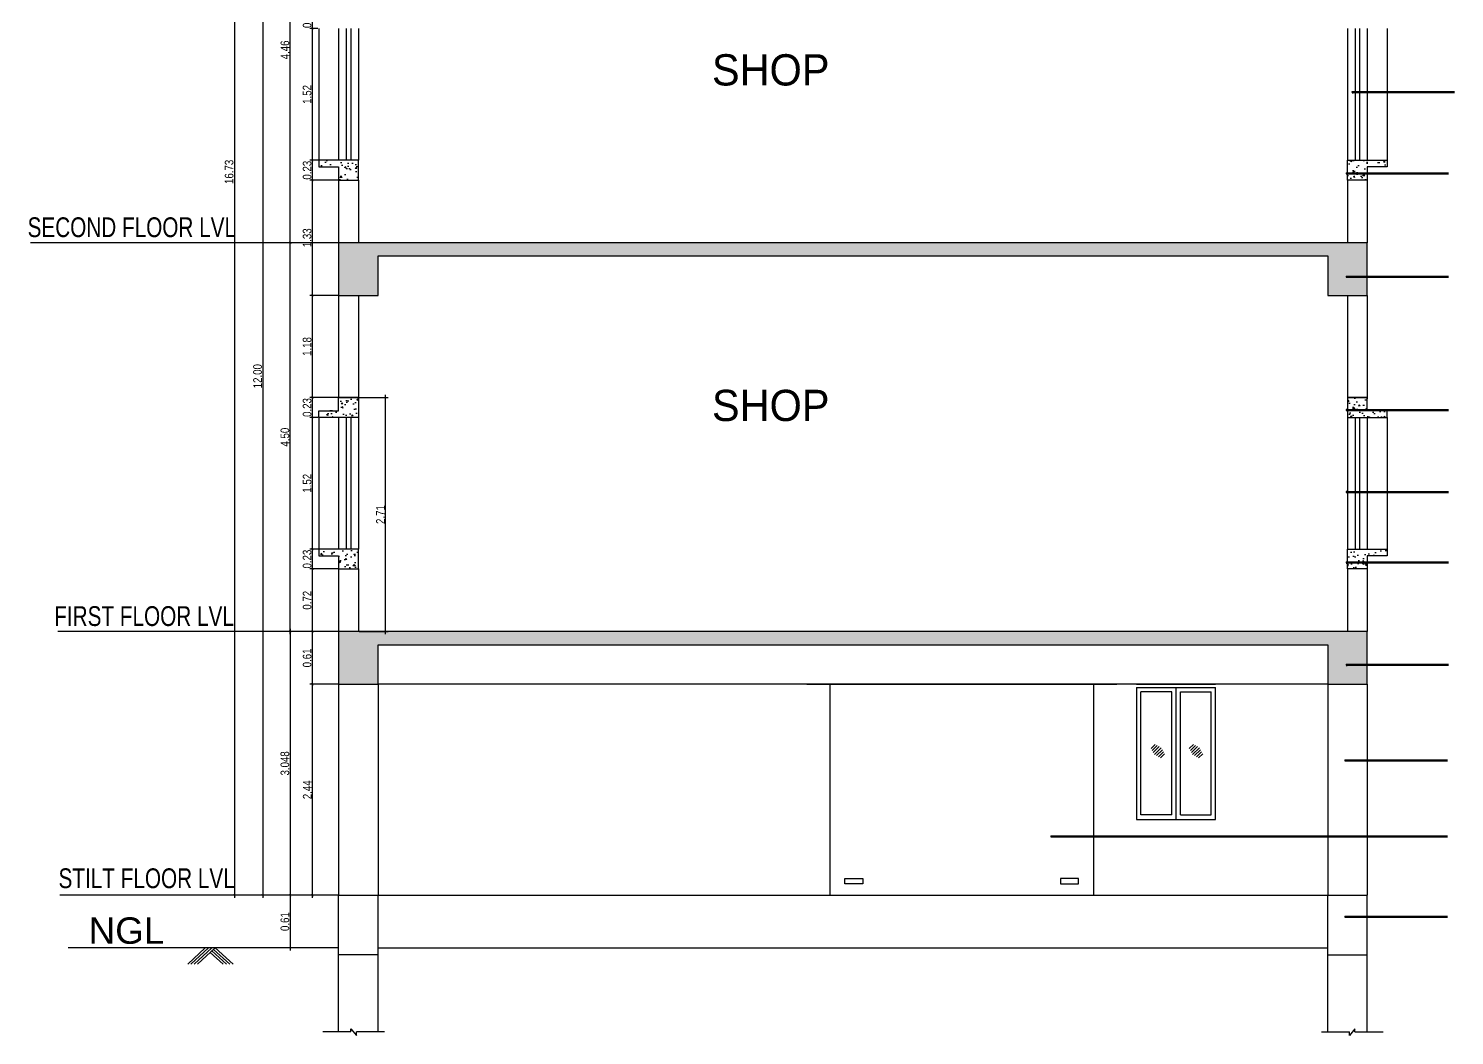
# Model space of a CAD drawing. Header units: metres. Extents: x 13627 to 13863, y 9458 to 9526.
# Drawn here: x 13701.25 to 13717.73, y 9472.9 to 9484.55 of the extents above; entities that cross this region are included whole.
import ezdxf

# ---------------------------------------------------------------- set-up
doc = ezdxf.new("R2010")
doc.units = ezdxf.units.M
doc.header["$LTSCALE"] = 150
doc.header["$PDMODE"] = 35
doc.linetypes.add('CONTINOUS', pattern=[0])
doc.linetypes.add('HIDDEN', pattern=[0.375, 0.25, -0.125])
doc.layers.get('0').update_dxf_attribs({"linetype": 'CONTINUOUS'})
doc.layers.get('DEFPOINTS').update_dxf_attribs({"color": 1, "linetype": 'CONTINUOUS'})
doc.layers.add('AR_WALL', color=7, linetype='CONTINUOUS', lineweight=40)
for name, color, linetype in [('BLK_1_PLINTH_HEIGHT', 7, 'CONTINUOUS'), ('Coloumn', 6, 'CONTINUOUS'), ('DIM', 7, 'CONTINUOUS'), ('TEXT', 7, 'CONTINUOUS'), ('WALL', 7, 'CONTINUOUS')]:
    doc.layers.add(name, color=color, linetype=linetype)
doc.styles.add('Arial', font='arial.ttf', dxfattribs={"width": 0.8})
doc.styles.add('bold', font='arial.ttf')
doc.styles.add('ROMANS', font='sanss___.ttf', dxfattribs={"width": 0.95})
doc.styles.add('ROMANT', font='sanss___.ttf', dxfattribs={"width": 0.95})
doc.dimstyles.new('Copy of vi', dxfattribs={"dimscale": 0, "dimtxt": 12, "dimasz": 1, "dimexe": 0.1875, "dimexo": 0.0625, "dimgap": 1, "dimtad": 1, "dimdec": 1, "dimrnd": 0.5, "dimzin": 3, "dimdsep": 46, "dimlunit": 4, "dimtxsty": 'ROMANS', "dimblk1": 'ARR', "dimblk2": 'ARR', "dimsah": 1, "dimcen": 0.0625, "dimdle": 5.5, "dimse1": 1, "dimse2": 1, "dimclrd": 11, "dimclre": 9, "dimclrt": 2, "dimadec": 0, "dimazin": 0, "dimtfac": 0.6, "dimtdec": 1, "dimtmove": 2, "dimatfit": 3, "dimldrblk": 'A', "dimfxl": 0, "dimtolj": 1, "dimtzin": 2, "dimarcsym": 0})
doc.dimstyles.get("Standard").update_dxf_attribs({"dimtxt": 0.1, "dimasz": 0.1, "dimexe": 0.03, "dimexo": 0.01, "dimgap": 0.01, "dimtad": 1, "dimzin": 3, "dimdsep": 46, "dimtxsty": 'Arial', "dimblk": 'ARCHTICK', "dimcen": 0.0625, "dimdle": 0.03, "dimclrd": 256, "dimclre": 9, "dimclrt": 256, "dimadec": 0, "dimazin": 0, "dimtfac": 0.6, "dimtofl": 0, "dimtmove": 1, "dimatfit": 3, "dimldrblk": 'OPEN90', "dimfxl": 0, "dimtolj": 1, "dimtzin": 0, "dimlwd": -1, "dimlwe": -1, "dimarcsym": 0})
pattern_1 = [(185, (13721.06237260016, 9439.365506163917), (-0.1175533794048302, 0.1400946503457718), [0.01905, -0.20955]), (130, (13721.06237260016, 9439.365506163917), (-0.1101767285788195, -0.1600184531424416), [0.01524, -0.16764058417]), (235.4514446999999, (13721.05257651711, 9439.377180681075), (-0.2277301021368535, -0.0199237976296598), [0.0161900088, -0.1780902446]), (181.1842, (13721.02645157567, 9439.329585139432), (-0.1619534128742705, 0.2214102432304704), [0.028575, -0.3143249999999999]), (231.63555761, (13721.01295545281, 9439.348035959516), (-0.3428267636152944, -0.0070866174762186), [0.02428502314, -0.2671356081599999]), (126.18415117, (13721.02645157567, 9439.329585139432), (-0.3428267636162032, -0.0070866174580722), [0.02285996707, -0.25145973192]), (156, (13721.01747131955, 9439.356525907795), (-0.0348951490743982, 0.1795199793093499), [0.01905, -0.20955]), (101, (13721.01747131955, 9439.356525907795), (-0.1739411931937545, -0.0865399265223456), [0.01524, -0.16764]), (206.451445, (13721.01456339051, 9439.371485906104), (-0.2088363427013335, 0.0929800518757298), [0.0161900088, -0.1780899376]), (172.5, (13721.06237260016, 9439.365506163917), (-0.061973413673587, -0.0576054690678104), [0, -0.165608, 0, -0.17018, 0, -0.168275]), (142.5, (13721.06237260016, 9439.365506163917), (-0.1180870002746923, -0.0235897273194249), [0, -0.097028, 0, -0.161798, 0, -0.064135]), (102.4999999999999, (13721.10242454246, 9439.325454221616), (-0.0918261955827136, 0.0999278630325158), [0, -0.0635, 0, -0.19812, 0, -0.26289]), (92.49999999999997, (13721.1203850547, 9439.307493709377), (-0.1227223928811142, 0.0867639044182168), [0, -0.08255, 0, -0.131572, 0, -0.18669])]

# ---------------------------------------------------------------- blocks, each defined once
blk = doc.blocks.new('_ArchTick')
at = {"color": 0, "linetype": 'ByBlock', "const_width": 0.00381}
blk.add_lwpolyline([(-0.0127, -0.0127), (0.0127, 0.0127)], dxfattribs=at)
blk = doc.blocks.new('*D140')
at = {"layer": 'DEFPOINTS', "color": 0}
for p in [(13704.8213844792, 9477.572749462359), (13704.27251768908, 9474.52474946236), (13704.8213844792, 9474.52474946236)]:
    blk.add_point(p, dxfattribs=at)
at = {"layer": 'DIM', "color": 9}
for p, q in [((13704.8113844792, 9477.572749462359), (13704.24251768908, 9477.572749462359)), ((13704.8113844792, 9474.52474946236), (13704.24251768908, 9474.52474946236))]:
    blk.add_line(p, q, dxfattribs=at)
at = {"layer": 'DIM'}
blk.add_line((13704.27251768908, 9477.60274946236), (13704.27251768908, 9474.49474946236), dxfattribs=at)
for p, rotation in [((13704.27251768908, 9477.572749462359), 90), ((13704.27251768908, 9474.52474946236), 270)]:
    blk.add_blockref('_ArchTick', p, dxfattribs=dict(at, rotation=rotation))
at = {"layer": 'DIM', "insert": (13704.2114262839, 9476.048749462354), "char_height": 0.1, "attachment_point": 5, "rotation": 90, "style": 'Arial'}
blk.add_mtext('\\A1;3.048', dxfattribs=at)
blk = doc.blocks.new('_Open90')
at = {"layer": 'AR_WALL', "color": 0, "lineweight": -2}
for p, q in [((0, 0), (-0.0254, 0)), ((-0.0127, 0.0127), (0, 0)), ((0, 0), (-0.0127, -0.0127))]:
    blk.add_line(p, q, dxfattribs=at)
blk = doc.blocks.new('*D141')
at = {"layer": 'DEFPOINTS', "color": 0}
for p in [(13704.27251768908, 9482.068549462361), (13704.8313844792, 9482.068549462361), (13704.8313844792, 9477.572749462359)]:
    blk.add_point(p, dxfattribs=at)
at = {"layer": 'DIM', "color": 9}
for p, q in [((13704.8213844792, 9482.068549462361), (13704.24251768908, 9482.068549462361)), ((13704.8213844792, 9477.572749462359), (13704.24251768908, 9477.572749462359))]:
    blk.add_line(p, q, dxfattribs=at)
at = {"layer": 'DIM'}
blk.add_line((13704.27251768908, 9477.542749462358), (13704.27251768908, 9482.098549462362), dxfattribs=at)
for p, rotation in [((13704.27251768908, 9482.068549462361), 90), ((13704.27251768908, 9477.572749462359), 270)]:
    blk.add_blockref('_ArchTick', p, dxfattribs=dict(at, rotation=rotation))
at = {"layer": 'DIM', "insert": (13704.21146039031, 9479.820649462356), "char_height": 0.1, "attachment_point": 5, "rotation": 90, "style": 'Arial'}
blk.add_mtext('\\A1;4.50', dxfattribs=at)
blk = doc.blocks.new('*D142')
at = {"layer": 'DEFPOINTS', "color": 0}
for p in [(13704.27251768908, 9486.52624946236), (13704.8313844792, 9486.52624946236), (13704.97953678161, 9482.068549462361)]:
    blk.add_point(p, dxfattribs=at)
at = {"layer": 'DIM', "color": 9}
for p, q in [((13704.8213844792, 9486.52624946236), (13704.24251768908, 9486.52624946236)), ((13704.96953678161, 9482.068549462361), (13704.24251768908, 9482.068549462361))]:
    blk.add_line(p, q, dxfattribs=at)
at = {"layer": 'DIM'}
blk.add_line((13704.27251768908, 9482.03854946236), (13704.27251768908, 9486.556249462361), dxfattribs=at)
for p, rotation in [((13704.27251768908, 9486.52624946236), 90), ((13704.27251768908, 9482.068549462361), 270)]:
    blk.add_blockref('_ArchTick', p, dxfattribs=dict(at, rotation=rotation))
at = {"layer": 'DIM', "insert": (13704.21146039031, 9484.297399462355), "char_height": 0.1, "attachment_point": 5, "rotation": 90, "style": 'Arial'}
blk.add_mtext('\\A1;4.46', dxfattribs=at)
blk = doc.blocks.new('*D146')
at = {"layer": 'DEFPOINTS', "color": 0}
for p in [(13704.98540190355, 9486.52624946236), (13703.95646986361, 9474.52474946236), (13704.8313844792, 9474.52474946236)]:
    blk.add_point(p, dxfattribs=at)
at = {"layer": 'DIM', "color": 9}
for p, q in [((13704.97540190355, 9486.52624946236), (13703.92646986361, 9486.52624946236)), ((13704.8213844792, 9474.52474946236), (13703.92646986361, 9474.52474946236))]:
    blk.add_line(p, q, dxfattribs=at)
at = {"layer": 'DIM'}
blk.add_line((13703.95646986361, 9486.556249462361), (13703.95646986361, 9474.49474946236), dxfattribs=at)
for p, rotation in [((13703.95646986361, 9486.52624946236), 90), ((13703.95646986361, 9474.52474946236), 270)]:
    blk.add_blockref('_ArchTick', p, dxfattribs=dict(at, rotation=rotation))
at = {"layer": 'DIM', "insert": (13703.89541256483, 9480.525499462354), "char_height": 0.1, "attachment_point": 5, "rotation": 90, "style": 'Arial'}
blk.add_mtext('\\A1;12.00', dxfattribs=at)
blk = doc.blocks.new('*D147')
at = {"layer": 'DEFPOINTS', "color": 0}
for p in [(13704.8213844792, 9491.25024946236), (13703.62785556319, 9474.52474946236), (13704.8313844792, 9474.52474946236)]:
    blk.add_point(p, dxfattribs=at)
at = {"layer": 'DIM', "color": 9}
for p, q in [((13704.8113844792, 9491.25024946236), (13703.59785556319, 9491.25024946236)), ((13704.8213844792, 9474.52474946236), (13703.59785556319, 9474.52474946236))]:
    blk.add_line(p, q, dxfattribs=at)
at = {"layer": 'DIM'}
blk.add_line((13703.62785556319, 9491.280249462361), (13703.62785556319, 9474.49474946236), dxfattribs=at)
for p, rotation in [((13703.62785556319, 9491.25024946236), 90), ((13703.62785556319, 9474.52474946236), 270)]:
    blk.add_blockref('_ArchTick', p, dxfattribs=dict(at, rotation=rotation))
at = {"layer": 'DIM', "insert": (13703.56676415801, 9482.887499462355), "char_height": 0.1, "attachment_point": 5, "rotation": 90, "style": 'Arial'}
blk.add_mtext('\\A1;16.73', dxfattribs=at)
blk = doc.blocks.new('*D148')
at = {"color": 9}
for p, q in [((13705.0699844792, 9480.27784946236), (13705.40542566304, 9480.27784946236)), ((13705.0699844792, 9477.572749462359), (13705.40542566304, 9477.572749462359))]:
    blk.add_line(p, q, dxfattribs=at)
blk.add_line((13705.37542566304, 9477.542749462358), (13705.37542566304, 9480.30784946236))
at = {"layer": 'DEFPOINTS', "color": 0}
for p in [(13705.0599844792, 9480.27784946236), (13705.37542566304, 9480.27784946236), (13705.0599844792, 9477.572749462359)]:
    blk.add_point(p, dxfattribs=at)
at = {"xscale": 0.1, "yscale": 0.1, "zscale": 0.1}
for p, rotation in [((13705.37542566304, 9480.27784946236), 90), ((13705.37542566304, 9477.572749462359), 270)]:
    blk.add_blockref('_ArchTick', p, dxfattribs=dict(at, rotation=rotation))
at = {"insert": (13705.31522102457, 9478.925299462353), "char_height": 0.1, "attachment_point": 5, "rotation": 90, "style": 'Arial'}
blk.add_mtext('\\A1;2.71', dxfattribs=at)
blk = doc.blocks.new('*D138')
at = {"layer": 'BLK_1_PLINTH_HEIGHT', "color": 9}
for p, q in [((13704.8013844792, 9474.52474946236), (13704.24251768908, 9474.52474946236)), ((13704.8013844792, 9473.91474946236), (13704.24251768908, 9473.91474946236))]:
    blk.add_line(p, q, dxfattribs=at)
at = {"layer": 'BLK_1_PLINTH_HEIGHT'}
blk.add_line((13704.27251768908, 9474.55474946236), (13704.27251768908, 9473.884749462359), dxfattribs=at)
at = {"layer": 'DEFPOINTS', "color": 0, "linetype": 'ByBlock'}
for p in [(13704.8113844792, 9474.52474946236), (13704.27251768908, 9473.91474946236), (13704.8113844792, 9473.91474946236)]:
    blk.add_point(p, dxfattribs=at)
at = {"layer": 'BLK_1_PLINTH_HEIGHT', "linetype": 'ByBlock', "xscale": 0.1, "yscale": 0.1, "zscale": 0.1}
for p, rotation in [((13704.27251768908, 9474.52474946236), 90), ((13704.27251768908, 9473.91474946236), 270)]:
    blk.add_blockref('_ArchTick', p, dxfattribs=dict(at, rotation=rotation))
at = {"layer": 'BLK_1_PLINTH_HEIGHT', "linetype": 'ByBlock', "insert": (13704.21146039031, 9474.219749462354), "char_height": 0.1, "attachment_point": 5, "rotation": 90, "style": 'Arial'}
blk.add_mtext('\\A1;0.61', dxfattribs=at)
blk = doc.blocks.new('*D122')
at = {"layer": 'DEFPOINTS', "color": 0}
for p in [(13704.52908117522, 9477.572749462359), (13704.8313844792, 9477.572749462359), (13704.8313844792, 9476.963149462357)]:
    blk.add_point(p, dxfattribs=at)
at = {"layer": 'DIM', "color": 9}
for p, q in [((13704.8213844792, 9477.572749462359), (13704.49908117522, 9477.572749462359)), ((13704.8213844792, 9476.963149462357), (13704.49908117522, 9476.963149462357))]:
    blk.add_line(p, q, dxfattribs=at)
at = {"layer": 'DIM'}
blk.add_line((13704.52908117522, 9476.933149462357), (13704.52908117522, 9477.60274946236), dxfattribs=at)
for p, rotation in [((13704.52908117522, 9477.572749462359), 90), ((13704.52908117522, 9476.963149462357), 270)]:
    blk.add_blockref('_ArchTick', p, dxfattribs=dict(at, rotation=rotation))
at = {"layer": 'DIM', "insert": (13704.46802387645, 9477.267949462352), "char_height": 0.1, "attachment_point": 5, "rotation": 90, "style": 'Arial'}
blk.add_mtext('\\A1;0.61', dxfattribs=at)
blk = doc.blocks.new('*D123')
at = {"layer": 'DEFPOINTS', "color": 0}
for p in [(13704.52908117522, 9478.29664946236), (13704.8313844792, 9478.29664946236), (13704.8313844792, 9477.572749462359)]:
    blk.add_point(p, dxfattribs=at)
at = {"layer": 'DIM', "color": 9}
for p, q in [((13704.8213844792, 9478.29664946236), (13704.49908117522, 9478.29664946236)), ((13704.8213844792, 9477.572749462359), (13704.49908117522, 9477.572749462359))]:
    blk.add_line(p, q, dxfattribs=at)
at = {"layer": 'DIM'}
blk.add_line((13704.52908117522, 9477.542749462358), (13704.52908117522, 9478.32664946236), dxfattribs=at)
for p, rotation in [((13704.52908117522, 9478.29664946236), 90), ((13704.52908117522, 9477.572749462359), 270)]:
    blk.add_blockref('_ArchTick', p, dxfattribs=dict(at, rotation=rotation))
at = {"layer": 'DIM', "insert": (13704.46802387645, 9477.934699462354), "char_height": 0.1, "attachment_point": 5, "rotation": 90, "style": 'Arial'}
blk.add_mtext('\\A1;0.72', dxfattribs=at)
blk = doc.blocks.new('*D124')
at = {"layer": 'DEFPOINTS', "color": 0}
for p in [(13704.52908117522, 9478.525249462356), (13704.8313844792, 9478.525249462356), (13704.8313844792, 9478.29664946236)]:
    blk.add_point(p, dxfattribs=at)
at = {"layer": 'DIM'}
blk.add_line((13704.52908117522, 9478.266649462359), (13704.52908117522, 9478.555249462357), dxfattribs=at)
at = {"layer": 'DIM', "color": 9}
for p, q in [((13704.8213844792, 9478.525249462356), (13704.49908117522, 9478.525249462356)), ((13704.8213844792, 9478.29664946236), (13704.49908117522, 9478.29664946236))]:
    blk.add_line(p, q, dxfattribs=at)
at = {"layer": 'DIM'}
for p, rotation in [((13704.52908117522, 9478.525249462356), 90), ((13704.52908117522, 9478.29664946236), 270)]:
    blk.add_blockref('_ArchTick', p, dxfattribs=dict(at, rotation=rotation))
at = {"layer": 'DIM', "insert": (13704.46798977004, 9478.410949462352), "char_height": 0.1, "attachment_point": 5, "rotation": 90, "style": 'Arial'}
blk.add_mtext('\\A1;0.23', dxfattribs=at)
blk = doc.blocks.new('*D125')
at = {"layer": 'DEFPOINTS', "color": 0}
for p in [(13704.52908117522, 9480.049249462358), (13704.6027844792, 9480.049249462358), (13704.6027844792, 9478.525249462356)]:
    blk.add_point(p, dxfattribs=at)
at = {"layer": 'DIM', "color": 9}
for p, q in [((13704.5927844792, 9480.049249462358), (13704.49908117522, 9480.049249462358)), ((13704.5927844792, 9478.525249462356), (13704.49908117522, 9478.525249462356))]:
    blk.add_line(p, q, dxfattribs=at)
at = {"layer": 'DIM'}
blk.add_line((13704.52908117522, 9478.495249462356), (13704.52908117522, 9480.079249462358), dxfattribs=at)
for p, rotation in [((13704.52908117522, 9480.049249462358), 90), ((13704.52908117522, 9478.525249462356), 270)]:
    blk.add_blockref('_ArchTick', p, dxfattribs=dict(at, rotation=rotation))
at = {"layer": 'DIM', "insert": (13704.46802387645, 9479.287249462352), "char_height": 0.1, "attachment_point": 5, "rotation": 90, "style": 'Arial'}
blk.add_mtext('\\A1;1.52', dxfattribs=at)
blk = doc.blocks.new('*D126')
at = {"layer": 'DEFPOINTS', "color": 0}
for p in [(13704.52908117522, 9480.27784946236), (13704.8313844792, 9480.27784946236), (13704.6027844792, 9480.04924946236)]:
    blk.add_point(p, dxfattribs=at)
at = {"layer": 'DIM', "color": 9}
for p, q in [((13704.8213844792, 9480.27784946236), (13704.49908117522, 9480.27784946236)), ((13704.5927844792, 9480.04924946236), (13704.49908117522, 9480.04924946236))]:
    blk.add_line(p, q, dxfattribs=at)
at = {"layer": 'DIM'}
blk.add_line((13704.52908117522, 9480.019249462359), (13704.52908117522, 9480.30784946236), dxfattribs=at)
for p, rotation in [((13704.52908117522, 9480.27784946236), 90), ((13704.52908117522, 9480.04924946236), 270)]:
    blk.add_blockref('_ArchTick', p, dxfattribs=dict(at, rotation=rotation))
at = {"layer": 'DIM', "insert": (13704.46798977004, 9480.163549462355), "char_height": 0.1, "attachment_point": 5, "rotation": 90, "style": 'Arial'}
blk.add_mtext('\\A1;0.23', dxfattribs=at)
blk = doc.blocks.new('*D127')
at = {"layer": 'DEFPOINTS', "color": 0}
for p in [(13704.52908117522, 9481.45894946236), (13704.8313844792, 9481.45894946236), (13704.8313844792, 9480.27784946236)]:
    blk.add_point(p, dxfattribs=at)
at = {"layer": 'DIM', "color": 9}
for p, q in [((13704.8213844792, 9481.45894946236), (13704.49908117522, 9481.45894946236)), ((13704.8213844792, 9480.27784946236), (13704.49908117522, 9480.27784946236))]:
    blk.add_line(p, q, dxfattribs=at)
at = {"layer": 'DIM'}
blk.add_line((13704.52908117522, 9480.24784946236), (13704.52908117522, 9481.48894946236), dxfattribs=at)
for p, rotation in [((13704.52908117522, 9481.45894946236), 90), ((13704.52908117522, 9480.27784946236), 270)]:
    blk.add_blockref('_ArchTick', p, dxfattribs=dict(at, rotation=rotation))
at = {"layer": 'DIM', "insert": (13704.46802387645, 9480.868399462353), "char_height": 0.1, "attachment_point": 5, "rotation": 90, "style": 'Arial'}
blk.add_mtext('\\A1;1.18', dxfattribs=at)
blk = doc.blocks.new('*D128')
at = {"layer": 'DEFPOINTS', "color": 0}
for p in [(13704.52908117522, 9482.79244946236), (13704.8313844792, 9482.79244946236), (13704.8313844792, 9481.45894946236)]:
    blk.add_point(p, dxfattribs=at)
at = {"layer": 'DIM', "color": 9}
for p, q in [((13704.8213844792, 9482.79244946236), (13704.49908117522, 9482.79244946236)), ((13704.8213844792, 9481.45894946236), (13704.49908117522, 9481.45894946236))]:
    blk.add_line(p, q, dxfattribs=at)
at = {"layer": 'DIM'}
blk.add_line((13704.52908117522, 9481.428949462359), (13704.52908117522, 9482.822449462361), dxfattribs=at)
for p, rotation in [((13704.52908117522, 9482.79244946236), 90), ((13704.52908117522, 9481.45894946236), 270)]:
    blk.add_blockref('_ArchTick', p, dxfattribs=dict(at, rotation=rotation))
at = {"layer": 'DIM', "insert": (13704.46798977004, 9482.125699462355), "char_height": 0.1, "attachment_point": 5, "rotation": 90, "style": 'Arial'}
blk.add_mtext('\\A1;1.33', dxfattribs=at)
blk = doc.blocks.new('*D129')
at = {"layer": 'DEFPOINTS', "color": 0}
for p in [(13704.52908117522, 9483.021049462355), (13704.8313844792, 9483.021049462355), (13704.8313844792, 9482.79244946236)]:
    blk.add_point(p, dxfattribs=at)
at = {"layer": 'DIM', "color": 9}
for p, q in [((13704.8213844792, 9483.021049462355), (13704.49908117522, 9483.021049462355)), ((13704.8213844792, 9482.79244946236), (13704.49908117522, 9482.79244946236))]:
    blk.add_line(p, q, dxfattribs=at)
at = {"layer": 'DIM'}
blk.add_line((13704.52908117522, 9482.76244946236), (13704.52908117522, 9483.051049462356), dxfattribs=at)
for p, rotation in [((13704.52908117522, 9483.021049462355), 90), ((13704.52908117522, 9482.79244946236), 270)]:
    blk.add_blockref('_ArchTick', p, dxfattribs=dict(at, rotation=rotation))
at = {"layer": 'DIM', "insert": (13704.46798977004, 9482.906749462352), "char_height": 0.1, "attachment_point": 5, "rotation": 90, "style": 'Arial'}
blk.add_mtext('\\A1;0.23', dxfattribs=at)
blk = doc.blocks.new('*D130')
at = {"layer": 'DEFPOINTS', "color": 0}
for p in [(13704.52908117522, 9484.545049462356), (13704.6027844792, 9484.545049462356), (13704.8313844792, 9483.021049462355)]:
    blk.add_point(p, dxfattribs=at)
at = {"layer": 'DIM', "color": 9}
for p, q in [((13704.5927844792, 9484.545049462356), (13704.49908117522, 9484.545049462356)), ((13704.8213844792, 9483.021049462355), (13704.49908117522, 9483.021049462355))]:
    blk.add_line(p, q, dxfattribs=at)
at = {"layer": 'DIM'}
blk.add_line((13704.52908117522, 9482.991049462355), (13704.52908117522, 9484.575049462357), dxfattribs=at)
for p, rotation in [((13704.52908117522, 9484.545049462356), 90), ((13704.52908117522, 9483.021049462355), 270)]:
    blk.add_blockref('_ArchTick', p, dxfattribs=dict(at, rotation=rotation))
at = {"layer": 'DIM', "insert": (13704.46802387645, 9483.78304946235), "char_height": 0.1, "attachment_point": 5, "rotation": 90, "style": 'Arial'}
blk.add_mtext('\\A1;1.52', dxfattribs=at)
blk = doc.blocks.new('*D131')
at = {"layer": 'DEFPOINTS', "color": 0}
for p in [(13704.52908117522, 9484.773649462355), (13704.8313844792, 9484.773649462355), (13704.6027844792, 9484.545049462356)]:
    blk.add_point(p, dxfattribs=at)
at = {"layer": 'DIM'}
blk.add_line((13704.52908117522, 9484.515049462356), (13704.52908117522, 9484.803649462356), dxfattribs=at)
at = {"layer": 'DIM', "color": 9}
for p, q in [((13704.8213844792, 9484.773649462355), (13704.49908117522, 9484.773649462355)), ((13704.5927844792, 9484.545049462356), (13704.49908117522, 9484.545049462356))]:
    blk.add_line(p, q, dxfattribs=at)
at = {"layer": 'DIM'}
for p, rotation in [((13704.52908117522, 9484.773649462355), 90), ((13704.52908117522, 9484.545049462356), 270)]:
    blk.add_blockref('_ArchTick', p, dxfattribs=dict(at, rotation=rotation))
at = {"layer": 'DIM', "insert": (13704.46798977004, 9484.65934946235), "char_height": 0.1, "attachment_point": 5, "rotation": 90, "style": 'Arial'}
blk.add_mtext('\\A1;0.23', dxfattribs=at)
blk = doc.blocks.new('A')
at = {"layer": 'DIM', "color": 9, "linetype": 'ByBlock'}
for p, q in [((-0.128192039886966, 0), (0.1281920398869776, 0)), ((-0.0762, -0.0762), (0.0762, 0.0762)), ((0, 0.1281920398869776), (0, -0.128192039886966))]:
    blk.add_line(p, q, dxfattribs=at)
blk = doc.blocks.new('ARROW')
at = {"layer": 'WALL'}
blk.add_blockref('A', (0, 0), dxfattribs=at)
blk = doc.blocks.new('ARR')
at = {"layer": 'DIM'}
blk.add_blockref('ARROW', (0, 0), dxfattribs=at)

msp = doc.modelspace()

# ---------------------------------------------------------------- hatches: boundary and pattern name
at = {"ltscale": 0.8}
h = msp.add_hatch(dxfattribs=at)
h.set_pattern_fill('AR-CONC', color=8, scale=0.001, angle=135)
h.set_pattern_definition(pattern_1)
h.paths.add_polyline_path([(13705.05998447919, 9483.021049462352), (13704.60278447919, 9483.021049462352), (13704.60278447919, 9482.944849462352), (13704.83138447919, 9482.944849462352), (13704.83138447919, 9482.792449462357), (13705.05998447919, 9482.792449462357)])
h = msp.add_hatch(dxfattribs=at)
h.set_pattern_fill('AR-CONC', color=8, scale=0.001, angle=135)
h.set_pattern_definition(pattern_1)
h.paths.add_polyline_path([(13716.4899844792, 9483.021049462352), (13716.9471844792, 9483.021049462352), (13716.9471844792, 9482.944849462352), (13716.7185844792, 9482.944849462352), (13716.7185844792, 9482.792449462357), (13716.4899844792, 9482.792449462357)])
h = msp.add_hatch(dxfattribs=at)
h.set_pattern_fill('AR-CONC', color=8, scale=0.001, angle=135)
h.set_pattern_definition([(185, (13721.06237260016, 9443.861306163915), (-0.1175533794048302, 0.1400946503457718), [0.01905, -0.20955]), (130, (13721.06237260016, 9443.861306163915), (-0.1101767285788195, -0.1600184531424416), [0.01524, -0.16764058417]), (235.4514446999999, (13721.05257651711, 9443.872980681075), (-0.2277301021368535, -0.0199237976296598), [0.0161900088, -0.1780902446]), (181.1842, (13721.02645157567, 9443.825385139433), (-0.1619534128742705, 0.2214102432304704), [0.028575, -0.3143249999999999]), (231.63555761, (13721.01295545281, 9443.843835959517), (-0.3428267636152944, -0.0070866174762186), [0.02428502314, -0.2671356081599999]), (126.18415117, (13721.02645157567, 9443.825385139433), (-0.3428267636162032, -0.0070866174580722), [0.02285996707, -0.25145973192]), (156, (13721.01747131955, 9443.852325907796), (-0.0348951490743982, 0.1795199793093499), [0.01905, -0.20955]), (101, (13721.01747131955, 9443.852325907796), (-0.1739411931937545, -0.0865399265223456), [0.01524, -0.16764]), (206.451445, (13721.01456339051, 9443.867285906104), (-0.2088363427013335, 0.0929800518757298), [0.0161900088, -0.1780899376]), (172.5, (13721.06237260016, 9443.861306163915), (-0.061973413673587, -0.0576054690678104), [0, -0.165608, 0, -0.17018, 0, -0.168275]), (142.5, (13721.06237260016, 9443.861306163915), (-0.1180870002746923, -0.0235897273194249), [0, -0.097028, 0, -0.161798, 0, -0.064135]), (102.4999999999999, (13721.10242454246, 9443.821254221617), (-0.0918261955827136, 0.0999278630325158), [0, -0.0635, 0, -0.19812, 0, -0.26289]), (92.49999999999997, (13721.1203850547, 9443.803293709376), (-0.1227223928811142, 0.0867639044182168), [0, -0.08255, 0, -0.131572, 0, -0.18669])])
h.paths.add_polyline_path([(13716.7185844792, 9482.068549462358), (13704.83138447919, 9482.068549462358), (13704.83138447919, 9481.458949462356), (13705.28858447919, 9481.458949462356), (13705.28858447919, 9481.916149462359), (13716.2613844792, 9481.916149462359), (13716.2613844792, 9481.458949462356), (13716.26145139668, 9481.458949462356), (13716.7185844792, 9481.458949462356)])
h = msp.add_hatch(dxfattribs=at)
h.set_pattern_fill('AR-CONC', color=8, scale=0.001, angle=135)
h.set_pattern_definition(pattern_1)
h.paths.add_polyline_path([(13705.05998447919, 9480.277849462356), (13704.83138447919, 9480.277849462356), (13704.83138447919, 9480.125449462354), (13704.60278447919, 9480.125449462354), (13704.60278447919, 9480.049249462356), (13705.05998447919, 9480.049249462356)])
h = msp.add_hatch(dxfattribs=at)
h.set_pattern_fill('AR-CONC', color=8, scale=0.001, angle=135)
h.set_pattern_definition(pattern_1)
h.paths.add_polyline_path([(13716.4899844792, 9480.277849462356), (13716.7185844792, 9480.277849462356), (13716.7185844792, 9480.125449462354), (13716.9471844792, 9480.125449462354), (13716.9471844792, 9480.049249462356), (13716.4899844792, 9480.049249462356)])
h = msp.add_hatch(dxfattribs=at)
h.set_pattern_fill('AR-CONC', color=8, scale=0.001, angle=135)
h.set_pattern_definition(pattern_1)
h.paths.add_polyline_path([(13705.05998447919, 9478.525249462353), (13704.60278447919, 9478.525249462353), (13704.60278447919, 9478.449049462351), (13704.83138447919, 9478.449049462351), (13704.83138447919, 9478.296649462356), (13705.05998447919, 9478.296649462356)])
h = msp.add_hatch(dxfattribs=at)
h.set_pattern_fill('AR-CONC', color=8, scale=0.001, angle=135)
h.set_pattern_definition(pattern_1)
h.paths.add_polyline_path([(13716.4899844792, 9478.525249462353), (13716.9471844792, 9478.525249462353), (13716.9471844792, 9478.449049462351), (13716.7185844792, 9478.449049462351), (13716.7185844792, 9478.296649462356), (13716.4899844792, 9478.296649462356)])
h = msp.add_hatch(dxfattribs=at)
h.set_pattern_fill('AR-CONC', color=8, scale=0.001, angle=135)
h.set_pattern_definition(pattern_1)
h.paths.add_polyline_path([(13716.7185844792, 9477.572749462355), (13704.83138447919, 9477.572749462355), (13704.83138447919, 9476.963149462354), (13705.28858447919, 9476.963149462354), (13705.28858447919, 9477.420349462358), (13716.2613844792, 9477.420349462358), (13716.2613844792, 9476.963149462354), (13716.26145139668, 9476.963149462354), (13716.7185844792, 9476.963149462354)])

# ---------------------------------------------------------------- linework, layer by layer
at = {"linetype": 'HIDDEN', "ltscale": 0.25}
for p, q in [((13704.83138447919, 9482.068549462358), (13701.27178890302, 9482.068549462358)), ((13704.83138447919, 9477.572749462355), (13701.58564191287, 9477.572749462355)), ((13704.83138447919, 9474.524749462356), (13701.61028745562, 9474.524749462356)), ((13704.83138447919, 9473.914749462356), (13701.70796748047, 9473.914749462356))]:
    msp.add_line(p, q, dxfattribs=at)
at = {"linetype": 'CONTINOUS'}
for p, q in [((13714.05158663682, 9476.927266405371), (13714.96598663682, 9476.927266405371)), ((13714.50878663682, 9475.401842673584), (13714.50878663682, 9476.927266405371)), ((13714.50878663682, 9475.401842673584), (13714.50878663682, 9476.927266405371)), ((13714.96598663682, 9475.401842673584), (13714.96598663682, 9476.927266405371)), ((13714.96598663682, 9475.401842673584), (13714.96598663682, 9476.927266405371)), ((13714.4579391791, 9476.876418947644), (13714.10243409455, 9476.876418947644)), ((13714.10243409455, 9475.45269013131), (13714.10243409455, 9476.876418947644)), ((13714.4579391791, 9476.876418947644), (13714.10243409455, 9476.876418947644)), ((13714.10243409455, 9475.45269013131), (13714.10243409455, 9476.876418947644)), ((13714.4579391791, 9475.45269013131), (13714.4579391791, 9476.876418947644)), ((13714.4579391791, 9475.45269013131), (13714.4579391791, 9476.876418947644)), ((13714.55963409455, 9475.45269013131), (13714.55963409455, 9476.876418947644)), ((13714.55963409455, 9476.876418947644), (13714.9151391791, 9476.876418947644)), ((13714.55963409455, 9475.45269013131), (13714.55963409455, 9476.876418947644)), ((13714.9151391791, 9475.45269013131), (13714.9151391791, 9476.876418947644)), ((13714.9151391791, 9475.45269013131), (13714.9151391791, 9476.876418947644)), ((13714.4579391791, 9475.45269013131), (13714.10243409455, 9475.45269013131)), ((13714.4579391791, 9475.45269013131), (13714.10243409455, 9475.45269013131)), ((13714.55963409455, 9475.45269013131), (13714.9151391791, 9475.45269013131)), ((13714.55963409455, 9475.45269013131), (13714.9151391791, 9475.45269013131)), ((13714.05158663682, 9475.401842673584), (13714.96598663682, 9475.401842673584))]:
    msp.add_line(p, q, dxfattribs=at)
for p, q in [((13714.05158663682, 9476.927266405371), (13714.05158663682, 9475.401842673584)), ((13714.22053888853, 9476.220753457797), (13714.26777262167, 9476.267987190937)), ((13714.23321079394, 9476.197470781044), (13714.29105529842, 9476.255315285529)), ((13714.24588269935, 9476.174188104289), (13714.31433797518, 9476.24264338012)), ((13714.66118769345, 9476.220753457797), (13714.70842142659, 9476.267987190937)), ((13714.67385959886, 9476.197470781044), (13714.73170410334, 9476.255315285529)), ((13714.68653150427, 9476.174188104289), (13714.75498678009, 9476.24264338012)), ((13714.25855460476, 9476.150905427536), (13714.33762065193, 9476.229971474706)), ((13714.28183728151, 9476.138233522126), (13714.35029255734, 9476.20668879795)), ((13714.30511995827, 9476.125561616716), (13714.36296446275, 9476.1834061212)), ((13714.32840263502, 9476.112889711309), (13714.37563636816, 9476.160123444444)), ((13714.69920340968, 9476.150905427536), (13714.77826945685, 9476.229971474706)), ((13714.72248608643, 9476.138233522126), (13714.79094136226, 9476.20668879795)), ((13714.74576876319, 9476.125561616716), (13714.80361326767, 9476.1834061212)), ((13714.76905143994, 9476.112889711309), (13714.81628517308, 9476.160123444444)), ((13704.83138447919, 9472.943345100082), (13704.83138447919, 9474.524749462356)), ((13705.28858447919, 9472.943345100082), (13705.28858447919, 9474.524749462356)), ((13716.26145139668, 9472.943345100082), (13716.26145139668, 9474.524749462356)), ((13716.7185844792, 9472.943345100082), (13716.7185844792, 9474.524749462356)), ((13703.29148374612, 9473.914749462356), (13703.08837247682, 9473.7265002423)), ((13703.32888455299, 9473.914749462356), (13703.12577328369, 9473.7265002423)), ((13703.36628535986, 9473.914749462356), (13703.16317409055, 9473.7265002423)), ((13703.40368616672, 9473.914749462356), (13703.20057489742, 9473.7265002423)), ((13703.34751082997, 9473.862684584981), (13703.4991613617, 9473.7265002423)), ((13703.36623594222, 9473.880039544105), (13703.53721240179, 9473.7265002423)), ((13703.38496105447, 9473.89739450323), (13703.57526344188, 9473.7265002423)), ((13703.40368616672, 9473.914749462356), (13703.61331448197, 9473.7265002423)), ((13705.28858447919, 9473.833848330307), (13704.83138447919, 9473.833848330307)), ((13716.26145139669, 9473.833848330307), (13716.7185844792, 9473.833848330307)), ((13704.97376563173, 9472.943345100082), (13704.64905446747, 9472.943345100082)), ((13704.97376563173, 9472.943345100082), (13704.97376563173, 9472.978258807689)), ((13704.97376563173, 9472.978258807689), (13705.03828562957, 9472.902777428095)), ((13705.36067275816, 9472.943345100082), (13705.03828562957, 9472.943345100082)), ((13705.03828562957, 9472.902777428095), (13705.03828562957, 9472.943345100082)), ((13716.18929620023, 9472.943345100082), (13716.51168332881, 9472.943345100082)), ((13716.57620332666, 9472.978258807689), (13716.51168332881, 9472.902777428095)), ((13716.51168332881, 9472.902777428095), (13716.51168332881, 9472.943345100082)), ((13716.57620332666, 9472.943345100082), (13716.57620332666, 9472.978258807689)), ((13716.57620332666, 9472.943345100082), (13716.90091449092, 9472.943345100082))]:
    msp.add_line(p, q)
for points in [[(13710.68304101164, 9474.71929931568), (13710.89053732884, 9474.71929931568), (13710.89053732884, 9474.658073043842), (13710.68304101164, 9474.658073043842)], [(13713.38161707088, 9474.71929931568), (13713.17412075368, 9474.71929931568), (13713.17412075368, 9474.658073043842), (13713.38161707088, 9474.658073043842)]]:
    msp.add_lwpolyline(points, close=True)
at = {"layer": 'Coloumn', "color": 6}
for p, q in [((13705.05998447919, 9480.277849462356), (13704.83138447919, 9480.277849462356)), ((13716.48998447919, 9480.277849462356), (13716.71858447919, 9480.277849462356)), ((13704.83138447919, 9476.963149462354), (13704.83138447919, 9474.524749462356)), ((13705.28858447919, 9476.963149462354), (13705.28858447919, 9474.524749462356)), ((13716.26145139668, 9476.963149462354), (13716.26145139668, 9474.524749462356)), ((13716.7185844792, 9476.963149462354), (13716.7185844792, 9474.524749462356))]:
    msp.add_line(p, q, dxfattribs=at)
for points in [[(13704.83138447919, 9482.944849462352), (13704.83138447919, 9482.792449462357), (13705.05998447919, 9482.792449462357), (13705.05998447919, 9483.021049462352), (13705.05998447919, 9483.021049462352), (13704.60278447919, 9483.021049462352), (13704.60278447919, 9482.944849462352), (13704.83138447919, 9482.944849462352)], [(13716.71858447919, 9482.944849462352), (13716.71858447919, 9482.792449462357), (13716.48998447919, 9482.792449462357), (13716.48998447919, 9483.021049462352), (13716.48998447919, 9483.021049462352), (13716.9471844792, 9483.021049462352), (13716.9471844792, 9482.944849462352), (13716.71858447919, 9482.944849462352)], [(13716.7185844792, 9481.458949462356), (13716.7185844792, 9482.068549462358), (13704.83138447919, 9482.068549462358), (13704.83138447919, 9481.458949462356), (13705.28858447919, 9481.458949462356), (13705.28858447919, 9481.916149462357), (13716.2613844792, 9481.916149462357), (13716.2613844792, 9481.458949462356)], [(13704.83138447919, 9480.125449462354), (13704.83138447919, 9480.277849462356), (13705.05998447919, 9480.277849462356), (13705.05998447919, 9480.049249462356), (13705.05998447919, 9480.049249462356), (13704.60278447919, 9480.049249462356), (13704.60278447919, 9480.125449462354), (13704.83138447919, 9480.125449462354)], [(13716.71858447919, 9480.125449462354), (13716.71858447919, 9480.277849462356), (13716.48998447919, 9480.277849462356), (13716.48998447919, 9480.049249462356), (13716.48998447919, 9480.049249462356), (13716.9471844792, 9480.049249462356), (13716.9471844792, 9480.125449462354), (13716.71858447919, 9480.125449462354)], [(13704.83138447919, 9478.449049462351), (13704.83138447919, 9478.296649462356), (13705.05998447919, 9478.296649462356), (13705.05998447919, 9478.525249462353), (13705.05998447919, 9478.525249462353), (13704.60278447919, 9478.525249462353), (13704.60278447919, 9478.449049462351), (13704.83138447919, 9478.449049462351)], [(13716.71858447919, 9478.449049462351), (13716.71858447919, 9478.296649462356), (13716.48998447919, 9478.296649462356), (13716.48998447919, 9478.525249462353), (13716.48998447919, 9478.525249462353), (13716.9471844792, 9478.525249462353), (13716.9471844792, 9478.449049462351), (13716.71858447919, 9478.449049462351)], [(13716.7185844792, 9476.963149462354), (13716.7185844792, 9477.572749462355), (13704.83138447919, 9477.572749462355), (13704.83138447919, 9476.963149462354), (13705.28858447919, 9476.963149462354), (13705.28858447919, 9477.420349462358), (13716.2613844792, 9477.420349462358), (13716.2613844792, 9476.963149462354)]]:
    msp.add_lwpolyline(points, close=True, dxfattribs=at)
at = {"layer": 'WALL', "color": 1, "ltscale": 0.25}
for p, q in [((13704.60278447919, 9484.545049462353), (13704.60278447919, 9483.021049462352)), ((13704.92028447918, 9484.545049462353), (13704.92028447918, 9483.021049462355)), ((13704.97108447919, 9484.545049462353), (13704.97108447919, 9483.021049462355)), ((13705.05998447918, 9484.545049462353), (13705.05998447918, 9483.021049462355)), ((13716.4899844792, 9484.545049462353), (13716.4899844792, 9483.021049462355)), ((13716.5788844792, 9484.545049462353), (13716.5788844792, 9483.021049462355)), ((13716.6296844792, 9484.545049462353), (13716.6296844792, 9483.021049462355)), ((13716.9471844792, 9484.545049462353), (13716.9471844792, 9483.021049462352)), ((13704.60278447919, 9480.049249462354), (13704.60278447919, 9478.525249462353)), ((13704.92028447918, 9480.049249462354), (13704.92028447918, 9478.525249462356)), ((13704.97108447919, 9480.049249462354), (13704.97108447919, 9478.525249462356)), ((13705.05998447918, 9480.049249462354), (13705.05998447918, 9478.525249462356)), ((13716.4899844792, 9480.049249462354), (13716.4899844792, 9478.525249462356)), ((13716.5788844792, 9480.049249462354), (13716.5788844792, 9478.525249462356)), ((13716.6296844792, 9480.049249462354), (13716.6296844792, 9478.525249462356)), ((13716.9471844792, 9480.049249462354), (13716.9471844792, 9478.525249462353)), ((13716.2613844792, 9476.963149462354), (13705.28858447919, 9476.963149462354)), ((13710.24159356952, 9476.963149462354), (13713.82298663682, 9476.963149462354)), ((13710.50832904126, 9476.963149462354), (13710.50832904126, 9474.524749462356)), ((13713.55632904126, 9476.963149462354), (13713.55632904126, 9474.524749462356)), ((13714.05158663682, 9476.963149462354), (13714.96598663682, 9476.963149462354)), ((13704.83138447919, 9474.524749462356), (13716.7185844792, 9474.524749462356)), ((13705.28858447919, 9473.914749462356), (13716.26145139668, 9473.914749462356))]:
    msp.add_line(p, q, dxfattribs=at)
at = {"layer": 'WALL', "color": 1, "linetype": 'HIDDEN', "ltscale": 0.25}
for p, q in [((13704.83138447919, 9484.545049462353), (13704.83138447919, 9483.021049462352)), ((13716.7185844792, 9484.545049462353), (13716.7185844792, 9483.021049462352)), ((13704.83138447919, 9480.049249462354), (13704.83138447919, 9478.525249462353)), ((13716.7185844792, 9480.049249462354), (13716.7185844792, 9478.525249462353))]:
    msp.add_line(p, q, dxfattribs=at)
at = {"layer": 'WALL'}
for p, q in [((13704.83138447919, 9482.792449462357), (13704.83138447919, 9482.068549462358)), ((13705.05998447919, 9482.792449462357), (13705.05998447919, 9482.068549462358)), ((13716.48998447919, 9482.792449462357), (13716.48998447919, 9482.068549462358)), ((13716.71858447919, 9482.792449462357), (13716.71858447919, 9482.068549462358)), ((13704.83138447919, 9481.458949462356), (13704.83138447919, 9480.277849462356)), ((13705.05998447919, 9481.458949462356), (13705.05998447919, 9480.277849462356)), ((13716.48998447919, 9481.458949462356), (13716.48998447919, 9480.277849462356)), ((13716.71858447919, 9481.458949462356), (13716.71858447919, 9480.277849462356)), ((13704.83138447919, 9478.296649462356), (13704.83138447919, 9477.572749462355)), ((13705.05998447919, 9478.296649462356), (13705.05998447919, 9477.572749462355)), ((13716.48998447919, 9478.296649462356), (13716.48998447919, 9477.572749462355)), ((13716.71858447919, 9478.296649462356), (13716.71858447919, 9477.572749462355))]:
    msp.add_line(p, q, dxfattribs=at)

# ---------------------------------------------------------------- texts
at = {"style": 'bold'}
msp.add_text('NGL', height=0.3050847463574358, dxfattribs=at).set_placement((13701.94230819148, 9473.96321827507))
at = {"layer": 'TEXT', "color": 7, "lineweight": -3, "ltscale": 0.05, "style": 'ROMANT', "width": 0.75}
for s, p in [('SECOND FLOOR LVL', (13701.23771654196, 9482.133213523399)), ('FIRST FLOOR LVL', (13701.54578332707, 9477.6374135234)), ('STILT FLOOR LVL', (13701.5953377908, 9474.6064652042))]:
    msp.add_text(s, height=0.2286, dxfattribs=at).set_placement(p)
at = {"layer": 'TEXT', "color": 7, "char_height": 0.3612719605321509, "width": 1.053338205912949, "attachment_point": 1, "style": 'ROMANT'}
for insert in [(13709.1455465239, 9484.247589222156), (13709.1455465239, 9480.368132576845)]:
    msp.add_mtext('SHOP', dxfattribs=dict(at, insert=insert))

# ---------------------------------------------------------------- dimensions: what is measured, and where the dimension line sits
dim = msp.add_linear_dim(base=(13705.37542566304, 9480.27784946236), p1=(13705.05998447919, 9477.572749462355), p2=(13705.05998447919, 9480.277849462356), angle=90, dimstyle='Standard')
dim.commit()
dim.dimension.update_dxf_attribs({"geometry": '*D148', "text_midpoint": (13705.31522102457, 9478.925299462353)})
at = {"layer": 'BLK_1_PLINTH_HEIGHT', "linetype": 'ByBlock'}
dim = msp.add_linear_dim(base=(13704.27251768908, 9473.91474946236), p1=(13704.81138447919, 9474.524749462356), p2=(13704.81138447919, 9473.914749462356), angle=90, dimstyle='Standard', dxfattribs=at)
dim.commit()
dim.dimension.update_dxf_attribs({"geometry": '*D138', "text_midpoint": (13704.21146039031, 9474.219749462354)})
at = {"layer": 'DIM'}
for base, p1, p2, override, picture, middle in [((13703.62785556319, 9474.52474946236), (13704.82138447919, 9491.250249462357), (13704.83138447919, 9474.524749462356), {"dimasz": 1}, '*D147', (13703.56676415801, 9482.887499462355)), ((13703.95646986361, 9474.52474946236), (13704.98540190354, 9486.526249462357), (13704.83138447919, 9474.524749462356), {"dimasz": 1}, '*D146', (13703.89541256483, 9480.525499462354)), ((13704.27251768908, 9486.52624946236), (13704.9795367816, 9482.068549462358), (13704.83138447919, 9486.526249462357), {"dimasz": 1}, '*D142', (13704.21146039031, 9484.297399462355)), ((13704.52908117522, 9484.773649462355), (13704.60278447919, 9484.545049462353), (13704.83138447919, 9484.773649462351), {"dimasz": 1}, '*D131', (13704.46798977004, 9484.65934946235)), ((13704.52908117522, 9484.545049462356), (13704.83138447919, 9483.021049462352), (13704.60278447919, 9484.545049462353), {"dimasz": 1}, '*D130', (13704.46802387645, 9483.78304946235)), ((13704.52908117522, 9483.021049462355), (13704.83138447919, 9482.792449462357), (13704.83138447919, 9483.021049462352), {"dimasz": 1}, '*D129', (13704.46798977004, 9482.906749462352)), ((13704.52908117522, 9482.79244946236), (13704.83138447919, 9481.458949462356), (13704.83138447919, 9482.792449462357), {"dimasz": 1}, '*D128', (13704.46798977004, 9482.125699462355)), ((13704.27251768908, 9482.068549462361), (13704.83138447919, 9477.572749462355), (13704.83138447919, 9482.068549462358), {"dimasz": 1}, '*D141', (13704.21146039031, 9479.820649462356)), ((13704.52908117522, 9481.45894946236), (13704.83138447919, 9480.277849462356), (13704.83138447919, 9481.458949462356), {"dimasz": 1}, '*D127', (13704.46802387645, 9480.868399462353)), ((13704.52908117522, 9480.27784946236), (13704.60278447919, 9480.049249462356), (13704.83138447919, 9480.277849462356), {"dimasz": 1}, '*D126', (13704.46798977004, 9480.163549462355)), ((13704.52908117522, 9480.049249462358), (13704.60278447919, 9478.525249462353), (13704.60278447919, 9480.049249462354), {"dimasz": 1}, '*D125', (13704.46802387645, 9479.287249462352)), ((13704.52908117522, 9478.525249462356), (13704.83138447919, 9478.296649462356), (13704.83138447919, 9478.525249462353), {"dimasz": 1}, '*D124', (13704.46798977004, 9478.410949462352)), ((13704.52908117522, 9478.29664946236), (13704.83138447919, 9477.572749462355), (13704.83138447919, 9478.296649462356), {"dimasz": 1}, '*D123', (13704.46802387645, 9477.934699462354)), ((13704.27251768908, 9474.52474946236), (13704.82138447919, 9477.572749462355), (13704.82138447919, 9474.524749462356), {"dimasz": 1, "dimdec": 3}, '*D140', (13704.2114262839, 9476.048749462354)), ((13704.52908117522, 9477.572749462359), (13704.83138447919, 9476.963149462354), (13704.83138447919, 9477.572749462355), {"dimasz": 1}, '*D122', (13704.46802387645, 9477.267949462352))]:
    dim = msp.add_linear_dim(base=base, p1=p1, p2=p2, angle=90, dimstyle='Standard', override=override, dxfattribs=at)
    dim.commit()
    dim.dimension.update_dxf_attribs({"geometry": picture, "text_midpoint": middle})
msp.add_linear_dim(base=(13704.52908117522, 9476.963149462357), p1=(13704.83138447919, 9474.524749462356), p2=(13704.83138447919, 9476.963149462354), angle=90, dimstyle='Standard', override={"dimasz": 1}, dxfattribs=at).render()

# ---------------------------------------------------------------- leaders
at = {"lineweight": -3, "ltscale": 0.5}
for points in [[(13716.55043031581, 9483.80784677011), (13717.72584850234, 9483.80784677011)], [(13716.48172492426, 9482.868704606153), (13717.65714311079, 9482.868704606153)], [(13716.48172492426, 9481.673988575403), (13717.65714311079, 9481.673988575403)], [(13716.48172492426, 9480.133605315848), (13717.65714311079, 9480.133605315848)], [(13716.48172492426, 9479.185892346944), (13717.65714311079, 9479.185892346944)], [(13716.48172492426, 9478.370418677645), (13717.65714311079, 9478.370418677645)], [(13716.48172492426, 9477.1870105842), (13717.65714311079, 9477.1870105842)], [(13716.46784458849, 9476.081779815073), (13717.64326277502, 9476.081779815073)], [(13713.07048124594, 9475.202882639038), (13717.64326277502, 9475.202882639038)], [(13716.46784458849, 9474.274088863853), (13717.64326277502, 9474.274088863853)]]:
    msp.add_leader(points, dimstyle='Copy of vi', override={"dimscale": 1, "dimasz": 0.1, "dimtad": 0, "dimclrd": 256, "dimlwd": 65535}, dxfattribs=at)

doc.saveas('drawing.dxf')
